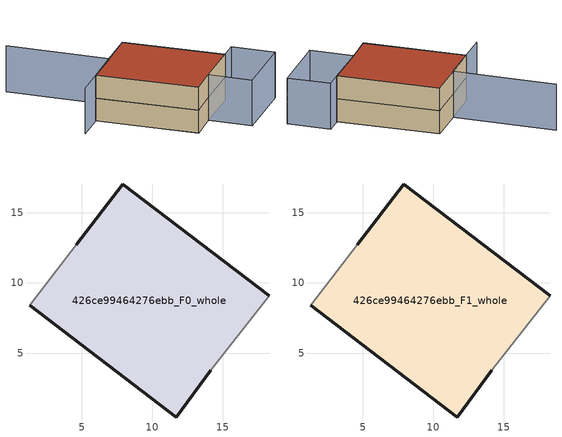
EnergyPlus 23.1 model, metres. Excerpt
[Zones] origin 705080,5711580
426ce99464276ebb_F0_whole
 floor ground (EU_floor_Construction): 14.15,3.8 18.29,9.09 7.91,17.02 4.6,12.71 1.3,8.42 11.68,0.48 z0
 wall outside (EU_wall_Construction): 14.15,3.8 11.68,0.48 1.3,8.42 / 4.6,12.71 7.91,17.02 18.29,9.09 z0:3
 wall adiabatic (EU_wall_Construction): 18.29,9.09 14.15,3.8 / 1.3,8.42 4.6,12.71 z0:3
426ce99464276ebb_F1_whole
 floor to 426ce99464276ebb_F0_whole (EU_floor_Construction): 14.15,3.8 18.29,9.09 7.91,17.02 4.6,12.71 1.3,8.42 11.68,0.48 z3
 wall outside (EU_wall_Construction): 14.15,3.8 11.68,0.48 1.3,8.42 / 4.6,12.71 7.91,17.02 18.29,9.09 z3:6
 wall adiabatic (EU_wall_Construction): 18.29,9.09 14.15,3.8 / 1.3,8.42 4.6,12.71 z3:6
 roof outside (EU_roof_Construction): 18.29,9.09 14.15,3.8 11.68,0.48 1.3,8.42 4.6,12.71 7.91,17.02 z6
shading: -5.68,20.83 4.66,12.67 / 4.66,12.67 -1.33,5.09 / 24.17,7.61 18.5,0.39 / 18.5,0.39 14.14,3.8 / 14.14,3.8 19.81,11.03 / 19.81,11.03 24.17,7.61 z0:6
[Building]
EU S2 Campaign: North Axis=0; Terrain=City; Solar Distribution=FullExterior
[Site:Location]
London: Latitude=51.5; Longitude=-0.5; Time Zone=0; Elevation=25
[SizingPeriod:WeatherFileDays]
AnnualSizingPeriod: Begin Month=1; Begin Day of Month=1; End Month=12; End Day of Month=31; Day of Week for Start Day=Monday; Use Weather File Daylight Saving Period=No; Use Weather File Rain and Snow Indicators=No
[MATERIAL]
EU_InternalMass_Material: Roughness=MediumRough; Thickness=0.1; Conductivity=1; Density=1800; Specific Heat=900; Thermal Absorptance=0.9; Solar Absorptance=0.7; Visible Absorptance=0.7
[MATERIAL:NOMASS] Roughness=MediumRough; Thermal Absorptance=0.9; Solar Absorptance=0.7; Visible Absorptance=0.7
Name | Thermal Resistance
EU_wall_NoMass | 0.635353
EU_roof_NoMass | 0.675062
EU_floor_NoMass | 1.96382
[CONSTRUCTION]
EU_wall_Construction: EU_wall_NoMass
EU_roof_Construction: EU_roof_NoMass
EU_floor_Construction: EU_floor_NoMass
EU_InternalMass_Construction: EU_InternalMass_Material
[ZONE] Type=1; Multiplier=1; Ceiling Height=autocalculate; Floor Area=autocalculate; Part of Total Floor Area=Yes
Name | Volume
426ce99464276ebb_F0_whole | 424.388
426ce99464276ebb_F1_whole | 424.387
[INTERNALMASS] Construction=EU_InternalMass_Construction; Surface Area=141.457
Name | Zone or ZoneList
426ce99464276ebb_F0_whole_EU_InternalMass | 426ce99464276ebb_F0_whole
426ce99464276ebb_F1_whole_EU_InternalMass | 426ce99464276ebb_F1_whole
[OTHEREQUIPMENT] Fuel Type=Electricity; Design Level Calculation Method=Watts/Area; Power per Zone Floor Area=1; Fraction Latent=0; Fraction Radiant=0; Fraction Lost=0; Carbon Dioxide Generation Rate=0; EndUse Subcategory=EU_Step8_InternalGains
Name | Zone or ZoneList or Space or SpaceList | Schedule
EU_Step8_InternalGain_426ce99464276ebb_F0_whole_f000 | 426ce99464276ebb_F0_whole | EU_Step8_GainSchedule_426ce99464276ebb_F0_whole_f000
EU_Step8_InternalGain_426ce99464276ebb_F1_whole_f000 | 426ce99464276ebb_F1_whole | EU_Step8_GainSchedule_426ce99464276ebb_F1_whole_f000
[ZONEVENTILATION:DESIGNFLOWRATE] Schedule=EU_AlwaysOn; Design Flow Rate Calculation Method=AirChanges/Hour; Air Changes per Hour=0.555504; Ventilation Type=Natural; Fan Pressure Rise=0; Fan Total Efficiency=1; Constant Term Coefficient=1; Temperature Term Coefficient=0; Velocity Term Coefficient=0; Velocity Squared Term Coefficient=0; Minimum Indoor Temperature=-100; Maximum Indoor Temperature=100; Delta Temperature=-100; Minimum Outdoor Temperature=-100; Maximum Outdoor Temperature=100; Maximum Wind Speed=40
Name | Zone or ZoneList or Space or SpaceList
EU_ConstantAir_426ce99464276ebb_F0_whole | 426ce99464276ebb_F0_whole
EU_ConstantAir_426ce99464276ebb_F1_whole | 426ce99464276ebb_F1_whole
[HVACTEMPLATE:THERMOSTAT] Constant Heating Setpoint=20; Constant Cooling Setpoint=50
EU_HeatOnly_426ce99464276ebb_F0_whole; EU_HeatOnly_426ce99464276ebb_F1_whole
[HVACTEMPLATE:ZONE:IDEALLOADSAIRSYSTEM] System Availability Schedule=EU_AlwaysOn; Maximum Heating Supply Air Temperature=50; Minimum Cooling Supply Air Temperature=13; Maximum Heating Supply Air Humidity Ratio=0.0156; Minimum Cooling Supply Air Humidity Ratio=0.0077; Heating Limit=NoLimit; Cooling Limit=NoLimit; Heating Availability Schedule=EU_AlwaysOn; Cooling Availability Schedule=EU_CoolingOff; Dehumidification Control Type=ConstantSensibleHeatRatio; Cooling Sensible Heat Ratio=0.7; Dehumidification Setpoint=60; Humidification Control Type=None; Humidification Setpoint=30; Outdoor Air Method=None; Outdoor Air Flow Rate per Person=0.00944; Outdoor Air Flow Rate per Zone Floor Area=0; Outdoor Air Flow Rate per Zone=0; Demand Controlled Ventilation Type=None; Outdoor Air Economizer Type=NoEconomizer; Heat Recovery Type=None; Sensible Heat Recovery Effectiveness=0.7; Latent Heat Recovery Effectiveness=0.65
Name | Template Thermostat
426ce99464276ebb_F0_whole | EU_HeatOnly_426ce99464276ebb_F0_whole
426ce99464276ebb_F1_whole | EU_HeatOnly_426ce99464276ebb_F1_whole
[SIZING:ZONE] Zone Cooling Design Supply Air Temperature Input Method=SupplyAirTemperature; Zone Cooling Design Supply Air Temperature=13; Zone Heating Design Supply Air Temperature Input Method=SupplyAirTemperature; Zone Heating Design Supply Air Temperature=50; Zone Cooling Design Supply Air Humidity Ratio=0.008; Zone Heating Design Supply Air Humidity Ratio=0.008; Cooling Design Air Flow Method=DesignDay; Cooling Design Air Flow Rate=0; Cooling Minimum Air Flow per Zone Floor Area=0.000762; Cooling Minimum Air Flow=0; Cooling Minimum Air Flow Fraction=0.2; Heating Design Air Flow Method=DesignDay; Heating Design Air Flow Rate=0; Heating Maximum Air Flow per Zone Floor Area=0.002032; Heating Maximum Air Flow=0.141576; Heating Maximum Air Flow Fraction=0.3; Account for Dedicated Outdoor Air System=No; Dedicated Outdoor Air System Control Strategy=NeutralSupplyAir; Dedicated Outdoor Air Low Setpoint Temperature for Design=autosize; Dedicated Outdoor Air High Setpoint Temperature for Design=autosize; Zone Load Sizing Method=Sensible Load Only No Latent Load; Zone Latent Cooling Design Supply Air Humidity Ratio Input Method=HumidityRatioDifference; Zone Cooling Design Supply Air Humidity Ratio Difference=0.005; Zone Latent Heating Design Supply Air Humidity Ratio Input Method=HumidityRatioDifference; Zone Humidification Design Supply Air Humidity Ratio Difference=0.005
426ce99464276ebb_F0_whole; 426ce99464276ebb_F1_whole
[SCHEDULE:CONSTANT]
Name | Hourly Value
EU_AlwaysOn | 1
EU_CoolingOff | 0
[SCHEDULE:FILE] Column Number=1; Rows to Skip at Top=0; Number of Hours of Data=8760; Column Separator=Comma; Interpolate to Timestep=No; Minutes per Item=60; Adjust Schedule for Daylight Savings=Yes
Name | File
EU_Step8_GainSchedule_426ce99464276ebb_F0_whole_f000 | ../../schedules/426ce99464276ebb/426ce99464276ebb_F0_whole_f000_gain.csv
EU_Step8_GainSchedule_426ce99464276ebb_F1_whole_f000 | ../../schedules/426ce99464276ebb/426ce99464276ebb_F1_whole_f000_gain.csv
